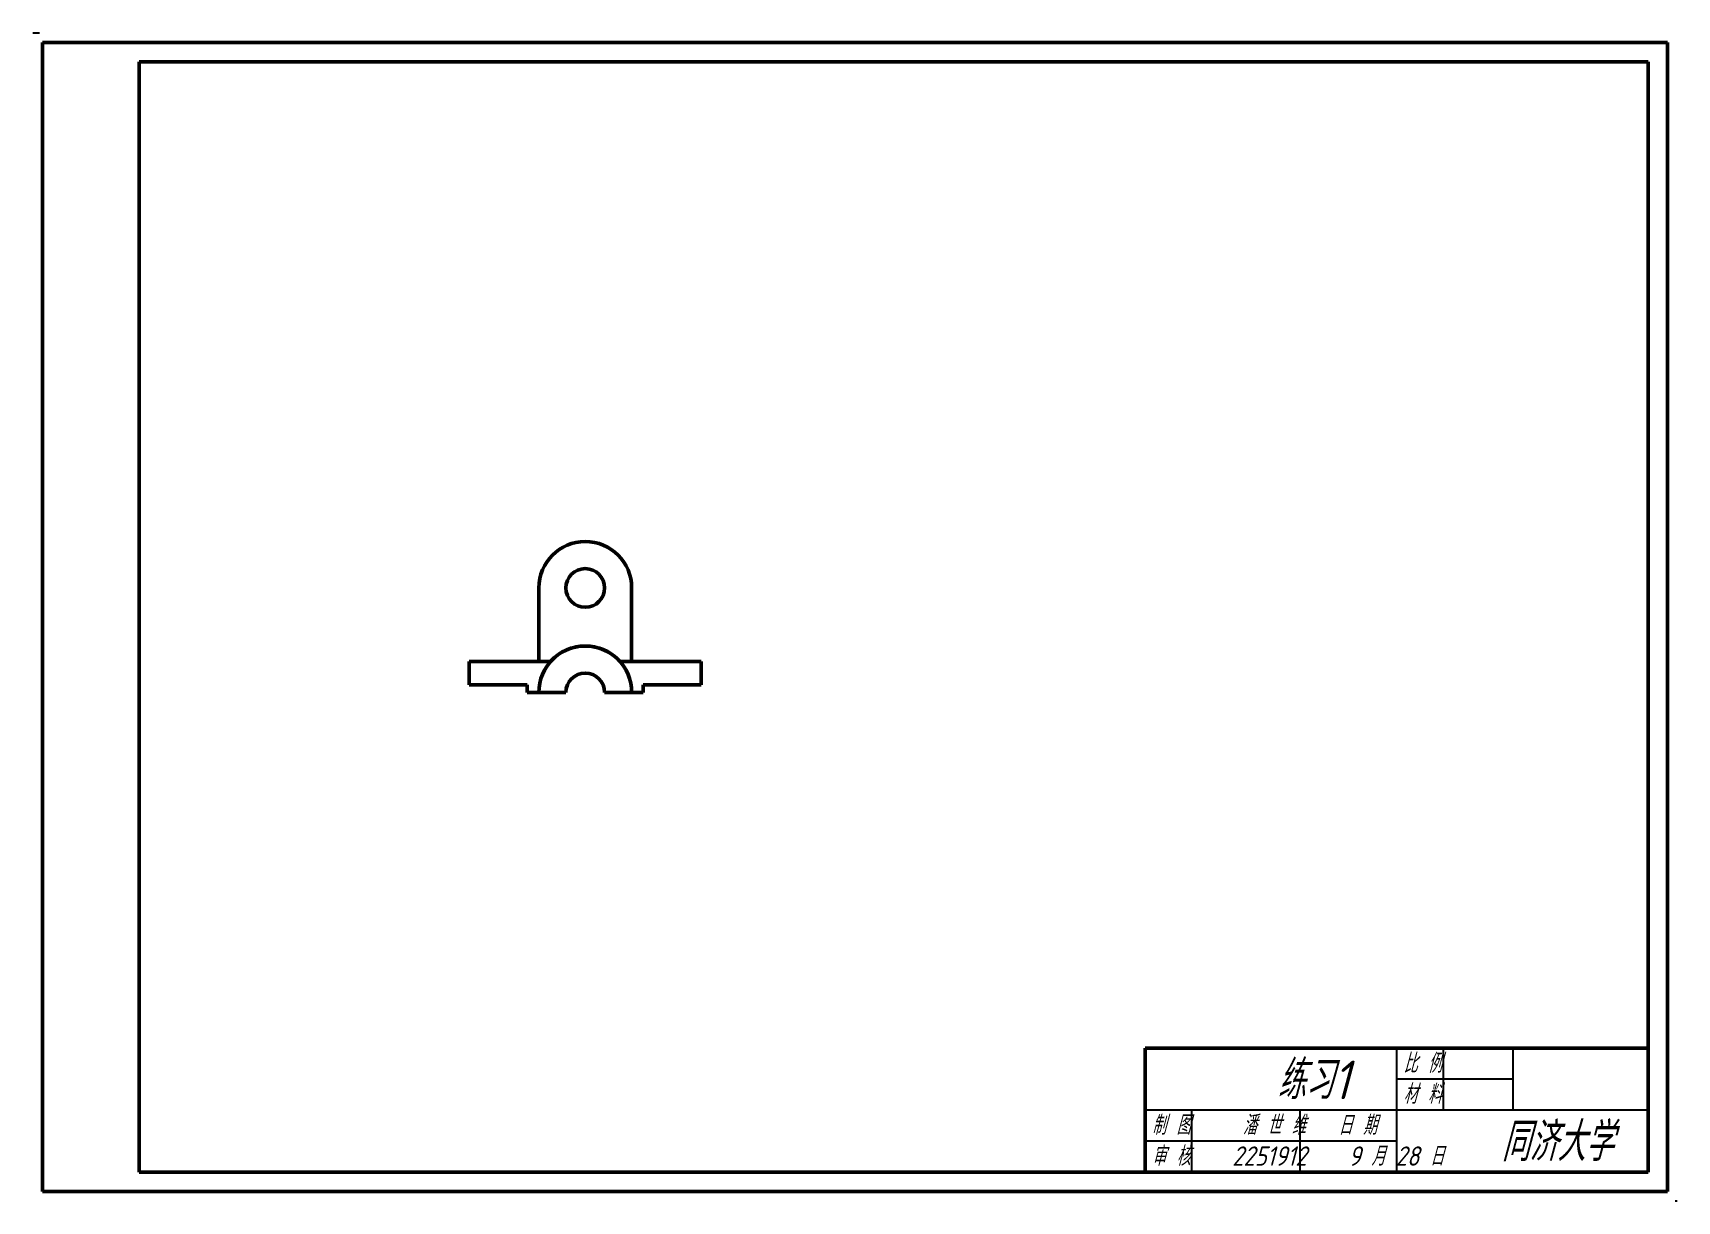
# Model space of a CAD drawing. Header units: millimetres. Extents: x -2 to 422, y -2 to 300.
import ezdxf

# ---------------------------------------------------------------- set-up
doc = ezdxf.new("R2010")
doc.units = ezdxf.units.MM
doc.header["$LTSCALE"] = 0.5
doc.linetypes.add('ACAD_ISO04W100', pattern=[30, 24, -3, 0, -3])
for name, color, linetype in [('点划线', 1, 'ACAD_ISO04W100'), ('细实线', 6, 'Continuous'), ('辅助线', 3, 'Continuous')]:
    doc.layers.add(name, color=color, linetype=linetype)
doc.layers.add('粗实线', color=7, linetype='Continuous', lineweight=50)
doc.styles.add('样式 1', font='gbeitc.shx', dxfattribs={"bigfont": 'gbcbig.shx'})

msp = doc.modelspace()

# ---------------------------------------------------------------- linework, layer by layer
at = {"layer": 'Defpoints', "ltscale": 0.5}
for p, q in [((-2.5, 299.5), (-0.79, 299.5)), ((155.27, 131), (155.27, 129)), ((422.5, -2.5), (422.03, -2.5))]:
    msp.add_line(p, q, dxfattribs=at)
at = {"layer": '点划线', "ltscale": 0.5}
msp.add_lwpolyline([(135.27, 156, -1), (145.27, 156, -1)], format="xyb", close=True, dxfattribs=at)
at = {"layer": '粗实线'}
for p, q in [((420, 297), (0, 297)), ((0, 297), (0, 0)), ((420, 0), (420, 297)), ((415, 292), (25, 292)), ((25, 292), (25, 5)), ((415, 5), (415, 292)), ((415, 37), (285, 37)), ((285, 37), (285, 5)), ((25, 5), (415, 5)), ((0, 0), (420, 0))]:
    msp.add_line(p, q, dxfattribs=at)
at = {"layer": '粗实线', "ltscale": 0.5}
for p, q in [((128.27, 156), (128.27, 137)), ((152.27, 156), (152.27, 137)), ((110.27, 137), (131.32, 137)), ((110.27, 131), (110.27, 137)), ((149.21, 137), (170.27, 137)), ((170.27, 137), (170.27, 131)), ((125.27, 131), (110.27, 131)), ((125.27, 129), (125.27, 131)), ((135.27, 129), (125.27, 129)), ((155.27, 129), (145.27, 129)), ((170.27, 131), (155.27, 131)), ((155.27, 131), (155.27, 129))]:
    msp.add_line(p, q, dxfattribs=at)
for points in [[(152.27, 156, 1), (128.27, 156), (128.27, 137), (131.32, 137, -0.447214), (149.21, 137), (152.27, 137)], [(135.27, 156, -1), (145.27, 156, -1)], [(135.27, 156, -1), (145.27, 156, -1)]]:
    msp.add_lwpolyline(points, format="xyb", close=True, dxfattribs=at)
for centre, radius in [((140.27, 156), 12), ((140.27, 129), 12), ((140.27, 129), 5)]:
    msp.add_arc(centre, radius, 0, 180, dxfattribs=at)
at = {"layer": '细实线'}
for p, q in [((415, 5), (415, 45)), ((350, 37), (350, 5)), ((362, 37), (362, 21)), ((380, 37), (380, 21)), ((380, 29), (350, 29)), ((415, 21), (285, 21)), ((297, 21), (297, 5)), ((325, 21), (325, 5)), ((350, 13), (285, 13))]:
    msp.add_line(p, q, dxfattribs=at)
at = {"layer": '辅助线', "ltscale": 0.5}
for p, q in [((110.27, 137), (119.77, 137)), ((119.77, 137), (119.77, 137, 8))]:
    msp.add_line(p, q, dxfattribs=at)

# ---------------------------------------------------------------- texts
at = {"layer": '细实线', "style": '样式 1'}
for s, height, p in [('    练习1', 10, (297.42, 23.84)), ('比 例', 5, (351.74, 30.65)), ('材 料', 5, (351.74, 22.65)), ('制 图     潘 世 维 ', 5, (286.74, 14.65)), ('  日 期', 5, (329.5, 14.65)), ('    同济大学', 10, (355.36, 7.84)), ('审 核    2251912    9 月 28 日', 5, (286.74, 6.65))]:
    msp.add_text(s, height=height, dxfattribs=at).set_placement(p)

doc.saveas('drawing.dxf')
